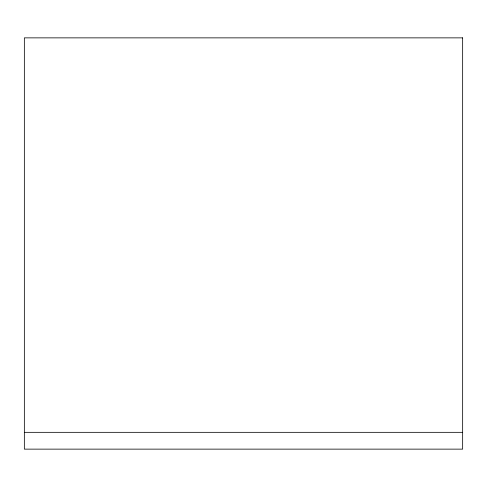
<?xml version="1.0" encoding="UTF-8"?>
<svg xmlns="http://www.w3.org/2000/svg" width="487" height="487" viewBox="0 0 487 487"><rect width="100%" height="100%" fill="white"/><g stroke="black" fill="none" stroke-linecap="round" stroke-linejoin="round"><path stroke-width="0.73" d="M24.35 432.334L462.65 432.334M462.65 37.864L24.35 37.864L24.35 449.136L462.65 449.136L462.65 37.864"/></g></svg>
